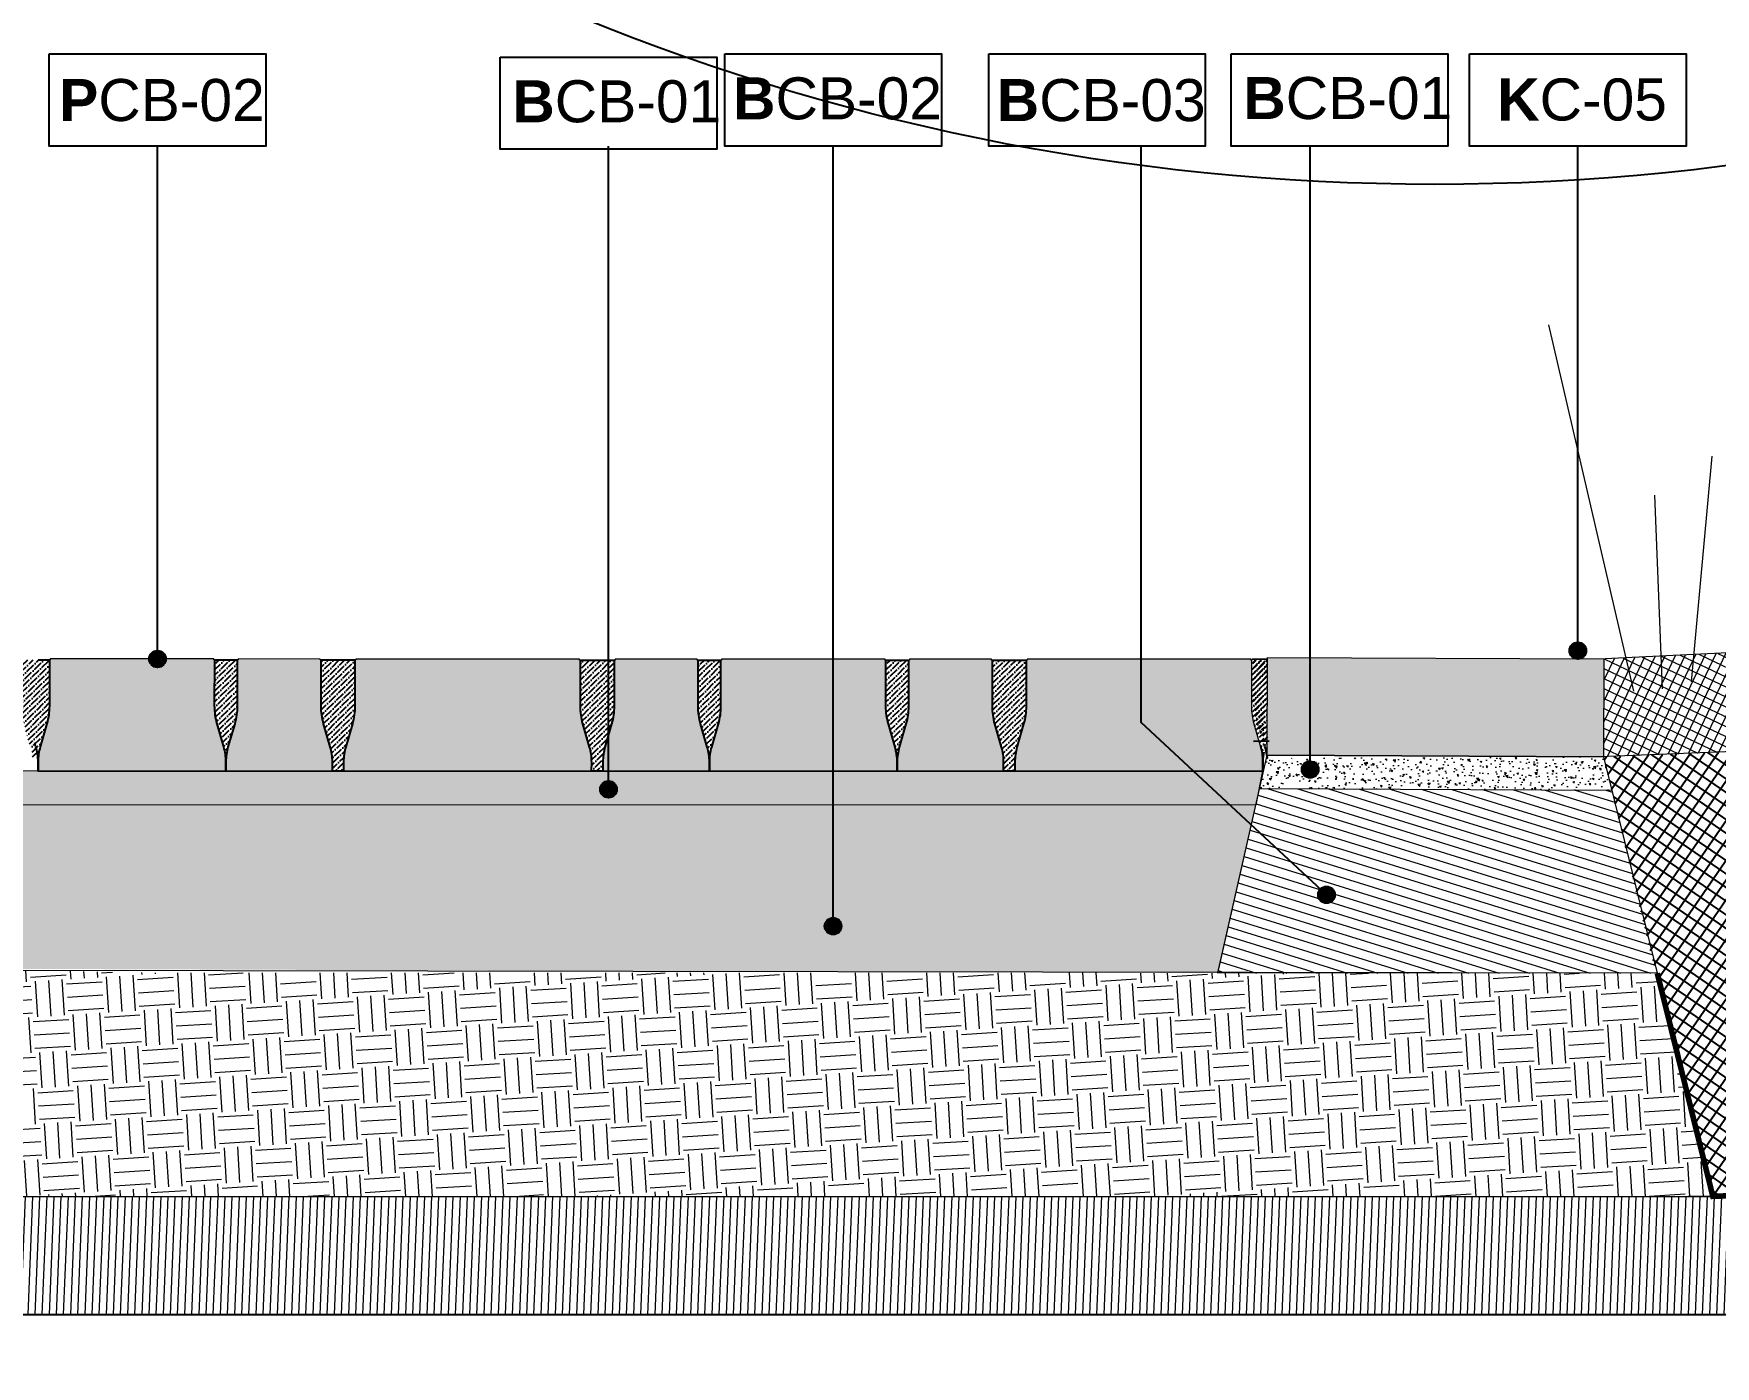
# Model space of a CAD drawing. Header units: metres. Extents: x -325 to 301, y -147 to 149.
# Drawn here: x 57.93 to 59.429, y 77.271 to 78.46 of the extents above; entities that cross this region are included whole.
import ezdxf

# ---------------------------------------------------------------- set-up
doc = ezdxf.new("R2010")
doc.units = ezdxf.units.M
doc.linetypes.add('ACAD_ISO03W100', pattern=[30, 12, -18])
for name, color, linetype, plot in [('-aux', 50, 'Continuous', False), ('-AUX_MON', 3, 'Continuous', False), ('-AUX_RIM', 2, 'Continuous', False)]:
    doc.layers.add(name, color=color, linetype=linetype, plot=plot)
for name, color, linetype, true_color in [('0-TX-1_25', 7, 'Continuous', 0x3f4f7f), ('3-TR-paviment fort', 7, 'Continuous', 0xd1d1d1), ('EIT_3 TR sorra', 7, 'Continuous', 0xd8ceb0)]:
    doc.layers.add(name, color=color, linetype=linetype, true_color=true_color)
for name, color, linetype in [('02-L-Geotextile', 32, 'Continuous'), ('A-KEYPLAN_HATCH', 7, 'Continuous'), ('A_TEXT_2', 7, 'Continuous'), ('EIT_3 TR terra vegetal', 45, 'Continuous')]:
    doc.layers.add(name, color=color, linetype=linetype)
for name, color, linetype, lineweight, true_color in [('03-TR-Paviment_04_Dry Meadow', 7, 'Continuous', 5, 0xd8dd88), ('03-TR-Paviment_05_Open Joint Precast Pavements', 7, 'Continuous', 5, 0xb3b3b3), ('3-TR D formigó', 7, 'Continuous', 5, 0x666666), ('3-TR tot_u', 7, 'Continuous', 5, 0x787878)]:
    doc.layers.add(name, color=color, linetype=linetype, lineweight=lineweight, true_color=true_color)
for name, color, linetype, lineweight in [('1-CM', 7, 'Continuous', 0), ('3-TR Seleccionat', 44, 'Continuous', 0), ('3-TR Tot-u', 37, 'Continuous', 0), ('3-TR-recebo', 252, 'Continuous', 0)]:
    doc.layers.add(name, color=color, linetype=linetype, lineweight=lineweight)
doc.styles.get("Standard").update_dxf_attribs({"font": 'arial.ttf'})
pattern_1 = [(44.41469319198954, (28.64459620053556, 7.59471134385781), (0.001877787426372729, 0.006618133599094154), [0.00853281250000004, -0.00170656250000001, 0, -0.00170656250000001])]
pattern_2 = [(44.41469319198954, (29.24325024073853, 7.594524794930422), (0.001877787426372729, 0.006618133599094154), [0.00853281250000004, -0.00170656250000001, 0, -0.00170656250000001])]

# ---------------------------------------------------------------- blocks, each defined once
blk = doc.blocks.new('hatch keyplan 2')
at = {"layer": 'A-KEYPLAN_HATCH'}
blk.add_lwpolyline([(0, 0.005476596624248486), (0.012874798693294, 0.005476596623793739), (0.012874798693294, -2.273736754432321e-13), (0, 0)], close=True, dxfattribs=at)
blk = doc.blocks.new('hatch keyplan')
at = {"layer": 'A-KEYPLAN_HATCH'}
blk.add_blockref('hatch keyplan 2', (1.430579833341536, 0.8521467901477053), dxfattribs=at)
blk = doc.blocks.new('PCB03')
at = {"layer": 'A-KEYPLAN_HATCH'}
blk.add_blockref('hatch keyplan', (-1.42957983326266, -0.8521467901535917), dxfattribs=at)
at = {"layer": 'A_TEXT_2', "insert": (0.0002022692309803231, 0.0039881901570753), "char_height": 0.0025, "attachment_point": 1}
blk.add_mtext_dynamic_manual_height_columns('\\pi0.00139;{\\fArial|b1|i0|c0|p34;P}CB-02', width=0.01456192034901793, gutter_width=0.015, heights=[0], dxfattribs=at)
blk = doc.blocks.new('B-CB01')
at = {"layer": 'A-KEYPLAN_HATCH'}
blk.add_blockref('hatch keyplan', (-1.430579833341536, -0.8521467901477052), dxfattribs=at)
at = {"layer": 'A_TEXT_2', "insert": (-0.0007977308478921419, 0.004105509799023688), "char_height": 0.0025, "attachment_point": 1}
blk.add_mtext_dynamic_manual_height_columns('\\pi0.00152;{\\fArial|b1|i0|c0|p34;B}CB-01', width=0.01456192034901793, gutter_width=0.015, heights=[0], dxfattribs=at)
blk = doc.blocks.new('B-CB02')
at = {"layer": 'A-KEYPLAN_HATCH'}
blk.add_blockref('hatch keyplan', (-1.430579833341536, -0.8521467901477053), dxfattribs=at)
at = {"layer": 'A_TEXT_2', "insert": (-0.0007977308478888112, 0.004087061300781514), "char_height": 0.0025, "attachment_point": 1}
blk.add_mtext_dynamic_manual_height_columns('\\pi0.00129;{\\fArial|b1|i0|c0|p34;B}CB-02', width=0.01456192034901793, gutter_width=0.015, heights=[0], dxfattribs=at)
blk = doc.blocks.new('POINT')
at = {"layer": '0-TX-1_25'}
h = blk.add_hatch(dxfattribs=at)
h.set_pattern_fill('ANGLE', color=256)
h.set_pattern_definition([(0, (-83.74681484067048, -12.72584030761209), (0, 6.985), [5.08, -1.905]), (90, (-83.74681484067048, -12.72584030761209), (-6.985, 4.277078946022131e-16), [5.08, -1.905])])
edge = h.paths.add_edge_path()
edge.add_arc((0, 0), 0.0075, 0, 360)
h = blk.add_hatch(color=256, dxfattribs=at)
h.dxf.hatch_style = 1
edge = h.paths.add_edge_path()
edge.add_arc((0, 0), 0.0075, 0, 360)
blk.add_circle((0, 0), 0.0075, dxfattribs=at)
blk = doc.blocks.new('B-CB03')
at = {"layer": 'A-KEYPLAN_HATCH'}
blk.add_blockref('hatch keyplan', (-1.430579833438594, -0.8521467901477053), dxfattribs=at)
at = {"layer": 'A_TEXT_2', "insert": (-0.0007977309449526127, 0.00398371515799123), "char_height": 0.0025, "attachment_point": 1}
blk.add_mtext_dynamic_manual_height_columns('\\pi0.00128;{\\fArial|b1|i0|c0|p34;B}CB-03', width=0.01456192034901793, gutter_width=0.015, heights=[0], dxfattribs=at)
blk = doc.blocks.new('K04')
at = {"layer": 'A-KEYPLAN_HATCH'}
blk.add_blockref('hatch keyplan', (-1.429579833261921, -0.8521467901527103), dxfattribs=at)
at = {"layer": 'A_TEXT_2', "insert": (0.0002022691850191993, 0.004020148491213238), "char_height": 0.0025, "attachment_point": 1}
blk.add_mtext_dynamic_manual_height_columns('\\pi0.00244;{\\fArial|b1|i0|c0|p34;K}C-05', width=0.01456192034901793, gutter_width=0.015, heights=[0], dxfattribs=at)

msp = doc.modelspace()

# ---------------------------------------------------------------- hatches: boundary and pattern name
at = {"layer": '03-TR-Paviment_05_Open Joint Precast Pavements'}
h = msp.add_hatch(color=256, dxfattribs=at)
h.dxf.hatch_style = 1
edge = h.paths.add_edge_path()
edge.add_line((58.10117832833618, 77.80239685473794), (58.10118088199796, 77.8105926325372))
edge.add_arc((58.0527633187954, 77.81060772317767), 0.04841756555426518, 359.9821422243473, 375.981161350736)
edge.add_line((58.09930965547296, 77.82393810937242), (58.09336947827581, 77.8446796954216))
edge.add_arc((58.1483055607468, 77.86041282137825), 0.05714459212932392, 179.9821460017182, 195.9811651279992, ccw=False)
edge.add_line((58.09116097139189, 77.86043062826458), (58.09117378386233, 77.90155590044914))
edge.add_line((58.09117378386233, 77.90155590044914), (58.09037657789285, 77.90155614951821))
edge.add_line((58.09037657789285, 77.90155614951821), (58.0903768425089, 77.90240022519306))
edge.add_line((58.0903768425089, 77.90240022519306), (57.94455097745283, 77.90244566331538))
edge.add_line((57.94455097745283, 77.90244566331538), (57.94455071644681, 77.90160158469914))
edge.add_line((57.94455071644681, 77.90160158469914), (57.94375350969643, 77.90160183752792))
edge.add_line((57.94375350969643, 77.90160183752792), (57.94374069756967, 77.8604765623003))
edge.add_arc((57.88659611216886, 77.86049437012683), 0.05714458817551065, 343.9831259315224, 359.98214505780527, ccw=False)
edge.add_line((57.94152237467971, 77.84472701003268), (57.93556927318767, 77.82398912376212))
edge.add_arc((57.9821072746911, 77.81062973203585), 0.04841754776141606, 163.9831253273398, 179.9821444537296)
edge.add_line((57.93368972928079, 77.81064482078685), (57.93368717468843, 77.802449043025))
edge.add_line((57.93368717468843, 77.802449043025), (58.10117832833618, 77.80239685473794))
h = msp.add_hatch(color=256, dxfattribs=at)
h.dxf.hatch_style = 1
edge = h.paths.add_edge_path()
edge.add_line((58.196141409816, 77.80236725827284), (58.19614396305928, 77.81056303725401))
edge.add_arc((58.14772640472035, 77.81057812190905), 0.04841756068876366, 359.9821493055315, 375.9811684319186)
edge.add_line((58.19427273507294, 77.82390851251688), (58.18833255746663, 77.84465009998061))
edge.add_arc((58.24326863194588, 77.86038322177728), 0.05714458330112045, 179.982144198055, 195.981163324337, ccw=False)
edge.add_line((58.18612405141973, 77.86040103045977), (58.18613686397436, 77.9015263047381))
edge.add_line((58.18613686397436, 77.9015263047381), (58.18533965943816, 77.90152655468162))
edge.add_line((58.18533965943816, 77.90152655468162), (58.18533992308623, 77.90237062946332))
edge.add_line((58.18533992308623, 77.90237062946332), (58.11204213174116, 77.90239346777894))
edge.add_line((58.11204213174116, 77.90239346777894), (58.11204186894883, 77.9015493910987))
edge.add_line((58.11204186894883, 77.9015493910987), (58.11124466355688, 77.90154964294076))
edge.add_line((58.11124466355688, 77.90154964294076), (58.11123184962511, 77.86042436918386))
edge.add_arc((58.05408725356914, 77.86044217426603), 0.05714459882981884, 343.98312868647014, 359.9821478127524, ccw=False)
edge.add_line((58.10901352707884, 77.84467481387316), (58.10306042566162, 77.82393692946374))
edge.add_arc((58.14959843681692, 77.81057753938398), 0.04841755658429239, 163.9831303516143, 179.9821494780036)
edge.add_line((58.10118088258242, 77.81059262389199), (58.10117832848341, 77.80239684680937))
edge.add_line((58.10117832848341, 77.80239684680937), (58.196141409816, 77.80236725827284))
h = msp.add_hatch(color=256, dxfattribs=at)
h.dxf.hatch_style = 1
edge = h.paths.add_edge_path()
edge.add_line((58.42737813696112, 77.80229519798999), (58.42738069254018, 77.81049097711028))
edge.add_arc((58.37896313861571, 77.81050606266336), 0.04841755627458377, 359.9821482411747, 375.9811673675637)
edge.add_line((58.42550946497235, 77.82383645119121), (58.41956928503962, 77.8445780387485))
edge.add_arc((58.47450536601195, 77.86031116287424), 0.05714459018449601, 179.982144650628, 195.9811637769098, ccw=False)
edge.add_line((58.41736077860228, 77.86032897110749), (58.41737359297127, 77.90145424414779))
edge.add_line((58.41737359297127, 77.90145424414779), (58.41657638793236, 77.90145449317944))
edge.add_line((58.41657638793236, 77.90145449317944), (58.41657665164591, 77.90229856958965))
edge.add_line((58.41657665164591, 77.90229856958965), (58.21700521071182, 77.90236075499003))
edge.add_line((58.21700521071182, 77.90236075499003), (58.21700494969645, 77.90151667614117))
edge.add_line((58.21700494969645, 77.90151667614117), (58.21620774287123, 77.9015169271088))
edge.add_line((58.21620774287123, 77.9015169271088), (58.21619492985131, 77.86039165284917))
edge.add_arc((58.15905034311785, 77.86040945718), 0.05714458950707976, 343.9831294368872, 359.9821485631699, ccw=False)
edge.add_line((58.21397660787322, 77.84464210007884), (58.2080235050508, 77.8239042154929))
edge.add_arc((58.25456151291393, 77.81054482601157), 0.04841755325481181, 163.983129957332, 179.98214908372)
edge.add_line((58.20614396200902, 77.81055991085172), (58.20614140831916, 77.80236413235454))
edge.add_line((58.20614140831916, 77.80236413235454), (58.42737813696112, 77.80229519798999))
h = msp.add_hatch(color=256, dxfattribs=at)
h.dxf.hatch_style = 1
edge = h.paths.add_edge_path()
edge.add_line((58.53234121490075, 77.80226249433028), (58.53234376995839, 77.81045827207342))
edge.add_arc((58.48392620660671, 77.81047335253818), 0.04841756570021631, 359.9821542660086, 375.9811733923985)
edge.add_line((58.53047254062297, 77.8238037485556), (58.52453236389111, 77.84454533458607))
edge.add_arc((58.57946844336471, 77.86027845688098), 0.0571445882396223, 179.9821432996088, 195.9811624258927, ccw=False)
edge.add_line((58.52232385790034, 77.86029626646108), (58.52233667128264, 77.90142153814293))
edge.add_line((58.52233667128264, 77.90142153814293), (58.5215394657878, 77.90142178742595))
edge.add_line((58.5215394657878, 77.90142178742595), (58.52153972904541, 77.90226586408748))
edge.add_line((58.52153972904541, 77.90226586408748), (58.44824193910556, 77.90228870257964))
edge.add_line((58.44824193910556, 77.90228870257964), (58.44824167491738, 77.9014446259555))
edge.add_line((58.44824167491738, 77.9014446259555), (58.44744446950672, 77.9014448773323))
edge.add_line((58.44744446950672, 77.9014448773323), (58.44743165737996, 77.8603196021047))
edge.add_arc((58.39028707580899, 77.86033741367596), 0.05714458434683836, 343.98312217567405, 359.98214130195583, ccw=False)
edge.add_line((58.44521333360621, 77.8445700510377), (58.43926023255139, 77.8238321640505))
edge.add_arc((58.48579823704781, 77.81047277007971), 0.04841755125752911, 163.9831237516135, 179.982142878002)
edge.add_line((58.43738068814181, 77.81048786016336), (58.43737813634116, 77.80229208228928))
edge.add_line((58.43737813634116, 77.80229208228928), (58.53234121490075, 77.80226249433028))
h = msp.add_hatch(color=256, dxfattribs=at)
h.dxf.hatch_style = 1
edge = h.paths.add_edge_path()
edge.add_line((58.69983236853913, 77.80221030581055), (58.69983492222899, 77.81040608430773))
edge.add_arc((58.65141736149555, 77.81042117449944), 0.04841756308500364, 359.9821427544902, 375.9811618808796)
edge.add_line((58.69796369567593, 77.82375156044503), (58.69202351801349, 77.84449314651293))
edge.add_arc((58.7469596023154, 77.86022627097087), 0.05714459347685694, 179.9821440516971, 195.9811631779789, ccw=False)
edge.add_line((58.68981501161356, 77.8602440798025), (58.68982782360936, 77.9013693517731))
edge.add_line((58.68982782360936, 77.9013693517731), (58.68903061808646, 77.9013696003582))
edge.add_line((58.68903061808646, 77.9013696003582), (58.68903088225593, 77.90221367651704))
edge.add_line((58.68903088225593, 77.90221367651704), (58.54320501719051, 77.9022591144067))
edge.add_line((58.54320501719051, 77.9022591144067), (58.54320475573791, 77.90141503627447))
edge.add_line((58.54320475573791, 77.90141503627447), (58.54240755037403, 77.90141528881448))
edge.add_line((58.54240755037403, 77.90141528881448), (58.54239473732606, 77.86029001385693))
edge.add_arc((58.4852501512589, 77.86030781993556), 0.05714458884132003, 343.9831276842479, 359.98214681053037, ccw=False)
edge.add_line((58.54017641489204, 77.84454046133794), (58.53422331339998, 77.82380257506739))
edge.add_arc((58.58076131490342, 77.81044318334112), 0.04841754776142289, 163.9831253273422, 179.9821444537296)
edge.add_line((58.53234376949311, 77.81045827209212), (58.53234121490075, 77.80226249433028))
edge.add_line((58.53234121490075, 77.80226249433028), (58.69983236853913, 77.80221030581055))
h = msp.add_hatch(color=256, dxfattribs=at)
h.dxf.hatch_style = 1
edge = h.paths.add_edge_path()
edge.add_line((58.7947954495724, 77.80218070982946), (58.7947980032716, 77.81037648855927))
edge.add_arc((58.74638044635415, 77.81039157635685), 0.04841755926827373, 359.9821455862203, 375.9811647126083)
edge.add_line((58.79292677620648, 77.82372196355207), (58.78698659768831, 77.84446355151852))
edge.add_arc((58.84192267283387, 77.86019667506301), 0.05714458442288616, 179.9821456988391, 195.9811648251217, ccw=False)
edge.add_line((58.78477809118549, 77.86021448224902), (58.78479090418669, 77.90133975604336))
edge.add_line((58.78479090418669, 77.90133975604336), (58.78399370010641, 77.90134000573553))
edge.add_line((58.78399370010641, 77.90134000573553), (58.78399396329855, 77.90218408076859))
edge.add_line((58.78399396329855, 77.90218408076859), (58.71069617147884, 77.90220691887026))
edge.add_line((58.71069617147884, 77.90220691887026), (58.7106959091518, 77.90136284217131))
edge.add_line((58.7106959091518, 77.90136284217131), (58.7098987037505, 77.90136309378076))
edge.add_line((58.7098987037505, 77.90136309378076), (58.7098858888975, 77.86023782029389))
edge.add_arc((58.65274129417221, 77.86025562046471), 0.05714459749761283, 343.9831336103896, 359.98215273667233, ccw=False)
edge.add_line((58.70766756775645, 77.84448826515971), (58.70171446541801, 77.82375038102036))
edge.add_arc((58.74825247657331, 77.81039099094062), 0.04841755658429529, 163.9831303516328, 179.9821494780204)
edge.add_line((58.69983492233881, 77.81040607544861), (58.69983236868637, 77.802210297882))
edge.add_line((58.69983236868637, 77.802210297882), (58.7947954495724, 77.80218070982946))
h = msp.add_hatch(color=256, dxfattribs=at)
h.dxf.hatch_style = 1
edge = h.paths.add_edge_path()
edge.add_line((59.02603217717344, 77.80210864929526), (59.02603473228721, 77.81030442843425))
edge.add_arc((58.97761717918581, 77.81031951383774), 0.04841755545147291, 359.9821484179003, 375.9811675442916)
edge.add_line((59.02416350471004, 77.82364990228254), (59.01822332570787, 77.8443914898024))
edge.add_arc((59.07315940734655, 77.86012461567601), 0.05714459130632128, 179.9821461514404, 195.9811652777216, ccw=False)
edge.add_line((59.0160148188146, 77.86014242241276), (59.01602763318359, 77.90126769545304))
edge.add_line((59.01602763318359, 77.90126769545304), (59.01523042769811, 77.9012679449687))
edge.add_line((59.01523042769811, 77.9012679449687), (59.01523069138359, 77.90211202068097))
edge.add_line((59.01523069138359, 77.90211202068097), (58.81565925091479, 77.90217420606265))
edge.add_line((58.81565925091479, 77.90217420606265), (58.81565898943413, 77.9013301272325))
edge.add_line((58.81565898943413, 77.9013301272325), (58.81486178308355, 77.90133037841406))
edge.add_line((58.81486178308355, 77.90133037841406), (58.81484896914242, 77.8602051044245))
edge.add_arc((58.75770438190875, 77.86022290534268), 0.05714459000621735, 343.98313285870984, 359.98215198499224, ccw=False)
edge.add_line((58.81263064808554, 77.84445555138412), (58.80667754525377, 77.82371766656553))
edge.add_arc((58.85321555311689, 77.81035827708419), 0.04841755325480497, 163.9831299573297, 179.98214908372)
edge.add_line((58.80479800221198, 77.81037336192435), (58.80479544807555, 77.80217758391116))
edge.add_line((58.80479544807555, 77.80217758391116), (59.02603217717344, 77.80210864929526))
at = {"layer": '3-TR D formigó'}
h = msp.add_hatch(dxfattribs=at)
h.set_pattern_fill('_USER', color=256, scale=0.007999999999999998, angle=47.25962936686291, pattern_type=0)
h.set_pattern_definition([(342.8061000028131, (126.3021186170936, 77.82219486361055), (0.002364850756240115, 0.007642478714442754), [])])
h.paths.add_polyline_path([(59.33720322254511, 77.78536220928046), (59.02304900252996, 77.7868166262694), (58.98569324054745, 77.6222514376363), (59.37767687480053, 77.62220429349226)])
at = {"layer": '3-TR Seleccionat'}
h = msp.add_hatch(dxfattribs=at)
h.set_pattern_fill('ANSI31', color=256, scale=0.002, angle=222.6974262372799, style=0)
h.set_pattern_definition([(267.6974262372799, (-1.593222050461918, -4.131944604644104), (0.006344872955140943, -0.0002551218985525111), [])])
h.paths.add_polyline_path([(60.79603901327169, 77.31763361252477), (60.79603901327167, 77.47370984210771), (59.52946403971132, 77.42305057446954), (59.40515656800672, 77.42305057446954), (57.91580495685873, 77.42305057446953), (57.91580495685873, 77.31763361252477)])
at = {"layer": '3-TR Tot-u'}
h = msp.add_hatch(dxfattribs=at)
h.set_pattern_fill('EARTH', color=256, scale=0.004999999999999999, angle=-86.391219267863, style=0)
h.set_pattern_definition([(273.608780732137, (-132.1928025865674, 51.02174018372763), (0.03368549787401787, -0.02968858758815477), [0.03174999999999999, -0.03174999999999999]), (273.608780732137, (-132.1809199455432, 51.02248960440623), (0.03368549787401787, -0.02968858758815477), [0.03174999999999999, -0.03174999999999999]), (273.608780732137, (-132.169037304519, 51.02323902508483), (0.03368549787401787, -0.02968858758815477), [0.03174999999999999, -0.03174999999999999]), (3.608780732137004, (-132.1648266172848, 51.01952795163632), (0.02968858758815477, 0.03368549787401787), [0.03174999999999999, -0.03174999999999999]), (3.608780732137004, (-132.1640771966061, 51.00764531061215), (0.02968858758815477, 0.03368549787401787), [0.03174999999999999, -0.03174999999999999]), (3.608780732137004, (-132.1633277759276, 50.995762669588), (0.02968858758815477, 0.03368549787401787), [0.03174999999999999, -0.03174999999999999])])
h.paths.add_polyline_path([(57.91580495685874, 77.62459531285306), (57.91580495685874, 77.42305057446954), (59.42724432818432, 77.42305057446954), (59.41567925000778, 77.46892536753003), (59.37769835310061, 77.62211766313519), (58.03369800097533, 77.62256140414897)])
at = {"layer": '3-TR tot_u'}
h = msp.add_hatch(dxfattribs=at)
h.set_pattern_fill('AR-CONC', color=256, scale=8.999999999999999e-05, angle=89.12013604502302)
h.set_pattern_definition([(139.120136045023, (-24.83878951340752, 56.66870312903787), (0.001686133734558681, 0.01637265856101822), [0.0017145, -0.0188595]), (84.12013604502302, (-24.83878951340752, 56.66870312903787), (-0.01724179617372197, -0.00290748711466006), [0.0013716, -0.0150876525753]), (189.571580745023, (-24.83864900265685, 56.67006751286934), (-0.01555566173899593, 0.01346517139233876), [0.001457100792, -0.016028122014]), (135.304336045023, (-24.84336097432718, 56.66877333630146), (0.004158003480228345, 0.0243361331650143), [0.00257175, -0.02828925]), (185.755693655023, (-24.84301447652412, 56.67080134562983), (-0.02193762528519581, 0.02170580378220735), [0.0021856520826, -0.0240422047344]), (80.30428721502301, (-24.84336097432718, 56.66877333630146), (-0.02193762528408031, 0.02170580378340302), [0.0020573970363, -0.0226313758728]), (110.120136045023, (-24.84218300546549, 56.6710415149454), (0.009412318671021732, 0.01350235245712325), [0.001714499999999999, -0.01885949999999999]), (55.12013604502305, (-24.84218300546549, 56.6710415149454), (-0.01648954995488549, 0.005816080520404791), [0.0013716, -0.0150876]), (160.571581045023, (-24.84139864557163, 56.67216671098291), (-0.007077231369881504, 0.01931843294841979), [0.001457100791999999, -0.01602809438399998]), (126.620136045023, (-24.83878951340752, 56.66870312903787), (-0.007604787665115693, 0.0003947993495843407), [0, -0.01490472, 0, -0.0153162, 0, -0.01514475]), (96.620136045023, (-24.83878951340752, 56.66870312903787), (-0.00892284167387205, 0.006151513382976603), [0, -0.00873252, 0, -0.01456182, 0, -0.005772150000000001]), (56.62013604502302, (-24.83886779450644, 56.66360595011243), (0.0007029168097867468, 0.01219379739058277), [0, -0.005715, 0, -0.0178308, 0, -0.0236601]), (46.62013604502302, (-24.83890289813822, 56.66132021965259), (-0.002083394992122018, 0.01336519464819413), [0, -0.0074295, 0, -0.01184148, 0, -0.0168021])])
h.paths.add_polyline_path([(59.33720322074822, 77.78536220928878), (59.3297885185405, 77.81514594090552), (59.02985576963754, 77.8138525833586), (59.0230512851944, 77.78723954627944)])
h = msp.add_hatch(dxfattribs=at)
h.set_pattern_fill('AR-CONC', color=256, scale=0.0002, angle=87.96384054767357)
h.set_pattern_definition([(137.9638405476736, (2.217343043186808, 3.859841604324487), (0.004480416120781207, 0.03630066382291988), [0.00381, -0.04191]), (82.96384054767357, (2.217343043186808, 3.859841604324487), (-0.03843768370918586, -0.005686575923155583), [0.003048, -0.033528116834]), (188.4152852476736, (2.217716410125263, 3.862866649925067), (-0.03395726603521647, 0.03061408774834732), [0.00323800176, -0.03561804892000001]), (134.1480405476735, (2.207189458181624, 3.860202591225161), (0.01032945537973728, 0.05388282195206574), [0.005715, -0.062865]), (184.5993981576736, (2.208050240525189, 3.864692822569694), (-0.04776697649700559, 0.04920906782557627), [0.004857004628, -0.053427121632]), (79.14799171767356, (2.207189458181624, 3.860202591225161), (-0.04776697649447361, 0.04920906782818277), [0.004571993413999997, -0.05029194638399997]), (108.9638405476736, (2.209908347883257, 3.865189137002588), (0.02151750378084411, 0.02957703174842797), [0.00381, -0.04191]), (53.9638405476736, (2.209908347883257, 3.865189137002588), (-0.03637516630485474, 0.01366144864868146), [0.003047999999999998, -0.03352799999999997]), (159.4152855476736, (2.211701473208493, 3.867653889646775), (-0.01485766271642759, 0.04323848033629497), [0.003238001759999999, -0.03561798751999998]), (125.4638405476736, (2.217343043186808, 3.859841604324487), (-0.01687838247048286, 0.001218182225817185), [0, -0.03312159999999997, 0, -0.03403599999999998, 0, -0.03365499999999998]), (95.46384054767351, (2.217343043186808, 3.859841604324487), (-0.01954864093327544, 0.01406738186078235), [0, -0.0194056, 0, -0.0323596, 0, -0.012827]), (55.46384054767356, (2.216940542792557, 3.848520357043711), (0.002108537752217022, 0.02706028803921118), [0, -0.01269999999999999, 0, -0.03962399999999997, 0, -0.05257799999999997]), (45.46384054767357, (2.21676004934222, 3.843443564541118), (-0.004029475275637384, 0.02978781230599903), [0, -0.01651, 0, -0.0263144, 0, -0.037338])])
h.paths.add_polyline_path([(57.91580495685873, 77.77261655327047), (57.91580495685875, 77.62596672876832), (58.98569295299855, 77.62225143772993), (59.02009729436234, 77.77223970574524)])
at = {"layer": '3-TR-paviment fort'}
h = msp.add_hatch(color=256, dxfattribs=at)
h.dxf.hatch_style = 1
h.paths.add_polyline_path([(59.3301770394545, 77.90239493830501), (59.3297885185405, 77.81514594090552), (59.02979129611183, 77.81651878868296), (59.03018001328555, 77.90373082797855)])
at = {"layer": '3-TR-recebo'}
h = msp.add_hatch(dxfattribs=at)
h.set_pattern_fill('_USER', color=256, scale=0.007999999999999998, angle=244.5492803559699, style=0, double=1, pattern_type=0)
h.set_pattern_definition([(244.5492803559699, (66.43068700375261, 78.59880263617879), (0.00722364187972064, -0.003437876960210476), []), (334.5492803559699, (66.43068700375261, 78.59880263617879), (0.003437876960210477, 0.00722364187972064), [])])
h.paths.add_polyline_path([(60.79603901327168, 77.87394001524332), (60.79603901327169, 77.97423905991893), (59.33081195677256, 77.90243944825056), (59.3297885185405, 77.81514594090552)])
at = {"layer": 'EIT_3 TR sorra'}
h = msp.add_hatch(dxfattribs=at)
h.set_pattern_fill('ANSI36', color=256, scale=0.001075000000000009, angle=-0.5853068080104545, style=0, double=1)
h.set_pattern_definition(pattern_1)
edge = h.paths.add_edge_path()
edge.add_line((57.93368717664741, 77.80244554510126), (57.92868972755657, 77.81064288078021))
edge.add_arc((57.90352706843932, 77.81392127820172), 0.02537532863835011, 352.5768505705518, 383.3823293483438)
edge.add_line((57.92681850065983, 77.82399185358854), (57.92173790316184, 77.8417320062164))
edge.add_line((57.92173790316184, 77.8417320062164), (57.91867138254018, 77.86004319750498))
edge.add_line((57.91867138254018, 77.86004319750498), (57.91868262810168, 77.90160496092604))
edge.add_line((57.91868262810168, 77.90160496092604), (57.94375351141725, 77.90160183396344))
edge.add_line((57.94375351141725, 77.90160183396344), (57.94374069550684, 77.86047306440217))
edge.add_arc((57.88659611581966, 77.86049087334659), 0.05714458246222884, 343.98312472598076, 359.98214393516537, ccw=False)
edge.add_line((57.94152237250726, 77.84472351367317), (57.93556927260853, 77.82398562800927))
edge.add_arc((57.91907940773939, 77.82404290882884), 0.01648996435698593, 305.6475813037554, 359.80097253469114, ccw=False)
edge.add_line((57.92868972613863, 77.81064288253185), (57.93368717664741, 77.80244554510126))
h = msp.add_hatch(dxfattribs=at)
h.set_pattern_fill('ANSI36', color=256, scale=0.001075000000000009, angle=-0.5853068080104545, style=0, double=1)
h.set_pattern_definition(pattern_1)
edge = h.paths.add_edge_path()
edge.add_line((58.10117832896478, 77.8023933584988), (58.1011808830825, 77.8105891360467))
edge.add_arc((58.0527633299802, 77.81060422145008), 0.04841755545236816, 359.9821484180351, 375.9811675441454)
edge.add_line((58.09930965550532, 77.823934609895), (58.09336947940712, 77.84467620009433))
edge.add_arc((58.14830556554217, 77.86040933146057), 0.0571445971411516, 179.9821502046111, 195.9811693308307, ccw=False)
edge.add_line((58.09116097117412, 77.86042713415667), (58.09117378671016, 77.90155590173273))
edge.add_line((58.09117378671016, 77.90155590173273), (58.11124466411571, 77.9015496452485))
edge.add_line((58.11124466411571, 77.9015496452485), (58.11123184952894, 77.86042087810029))
edge.add_arc((58.05408725763512, 77.86043868359765), 0.05714459466780223, 343.98312826884415, 359.9821473951551, ccw=False)
edge.add_line((58.10901352702944, 77.84467132395281), (58.10306042608687, 77.82393343975733))
edge.add_arc((58.14959842399943, 77.8105740469833), 0.04841754459903838, 163.9831229631202, 179.9821420893331)
edge.add_line((58.10118088175213, 77.81058913773134), (58.1011783280155, 77.80239335807093))
h = msp.add_hatch(dxfattribs=at)
h.set_pattern_fill('ANSI36', color=256, scale=0.001075000000000009, angle=-0.5853068080104545, style=0, double=1)
h.set_pattern_definition(pattern_1)
edge = h.paths.add_edge_path()
edge.add_line((58.20614140830961, 77.80236065501559), (58.19614140988821, 77.80236377137683))
edge.add_line((58.19614140988821, 77.80236377137683), (58.19614396359677, 77.8105595503393))
edge.add_arc((58.14772641625587, 77.81057463469547), 0.04841754969064903, 359.9821496551481, 375.9811687812606)
edge.add_line((58.19427273595412, 77.82390502255909), (58.18833255897211, 77.84464661395904))
edge.add_arc((58.24326863345159, 77.86037973575571), 0.05714458330133904, 179.9821441980551, 195.9811633242742, ccw=False)
edge.add_line((58.18612405292522, 77.8603975444382), (58.18613686912992, 77.90152630546287))
edge.add_line((58.18613686912992, 77.90152630546287), (58.21620774502235, 77.90151693424589))
edge.add_line((58.21620774502235, 77.90151693424589), (58.21619492836172, 77.86038817347257))
edge.add_arc((58.15905033929729, 77.86040597588946), 0.05714459183745434, 343.9831313565828, 359.9821504828938, ccw=False)
edge.add_line((58.21397660682086, 77.84463861998562), (58.20802350499449, 77.82390073699077))
edge.add_arc((58.25456150896761, 77.8105413448156), 0.04841755025909953, 163.9831256231502, 179.9821447493629)
edge.add_line((58.20614396105955, 77.81055643331756), (58.20614140830961, 77.80236065501559))
edge.add_line((58.20614140830961, 77.80236065501559), (58.19614140988821, 77.80236377137683))
h = msp.add_hatch(dxfattribs=at)
h.set_pattern_fill('ANSI36', color=256, scale=0.001075000000000009, angle=-0.5853068080104545, style=0, double=1)
h.set_pattern_definition(pattern_2)
edge = h.paths.add_edge_path()
edge.add_line((58.43737813410322, 77.80228858430127), (58.42737813613775, 77.80229170041115))
edge.add_line((58.42737813613775, 77.80229170041115), (58.42738068798517, 77.81048747944845))
edge.add_arc((58.37896314131721, 77.81050257218463), 0.04841754902031974, 359.982139738261, 375.9811588643711)
edge.add_line((58.42550946267829, 77.82383295180735), (58.41956928429108, 77.84457454303079))
edge.add_arc((58.47450536043532, 77.86030766499357), 0.05714458494749951, 179.982143898611, 195.9811630248293, ccw=False)
edge.add_line((58.41736077826289, 77.86032547397522), (58.41737359297127, 77.90145424414779))
edge.add_line((58.41737359297127, 77.90145424414779), (58.44744447076226, 77.90144487378655))
edge.add_line((58.44744447076226, 77.90144487378655), (58.44743165375552, 77.86031610440544))
edge.add_arc((58.39028706469109, 77.86033390682233), 0.05714459183745434, 343.9831313565828, 359.9821504828938, ccw=False)
edge.add_line((58.44521333221466, 77.84456655091849), (58.43926023128143, 77.82382866695565))
edge.add_arc((58.48579823278539, 77.8104692752293), 0.04841754776195181, 163.9831253274168, 179.9821444536289)
edge.add_line((58.43738068737456, 77.81048436398038), (58.43737813410322, 77.80228858430127))
edge.add_line((58.43737813410322, 77.80228858430127), (58.42737813613775, 77.80229170041115))
h = msp.add_hatch(dxfattribs=at)
h.set_pattern_fill('ANSI36', color=256, scale=0.001075000000000009, angle=-0.5853068080104545, style=0, double=1)
h.set_pattern_definition(pattern_2)
edge = h.paths.add_edge_path()
edge.add_line((58.53234121685973, 77.80225899640654), (58.53234376914438, 77.8104547747272))
edge.add_arc((58.48392621768824, 77.81046985983134), 0.04841755380611801, 359.9821487715369, 375.9811678976471)
edge.add_line((58.53047254154848, 77.8238002481102), (58.52453236455714, 77.84454183927753))
edge.add_arc((58.57946844736055, 77.86027496190462), 0.05714459153220867, 179.9821427006781, 195.9811618268972, ccw=False)
edge.add_line((58.52232385860378, 77.8602927720831), (58.52233667413048, 77.90142153942652))
edge.add_line((58.52233667413048, 77.90142153942652), (58.54240755117365, 77.90141528552006))
edge.add_line((58.54240755117365, 77.90141528552006), (58.5423947355534, 77.86028651585019))
edge.add_arc((58.48525015348228, 77.86030432400882), 0.05714458484592578, 343.9831255974676, 359.9821447237785, ccw=False)
edge.add_line((58.54017641270087, 77.84453696451314), (58.53422331311673, 77.82379907933097))
edge.add_arc((58.58076131454615, 77.81043968251674), 0.04841754909415005, 163.9831195159805, 179.9821386421943)
edge.add_line((58.53234376780465, 77.81045477617917), (58.53234121588239, 77.80225899528074))
h = msp.add_hatch(dxfattribs=at)
h.set_pattern_fill('ANSI36', color=256, scale=0.001075000000000009, angle=-0.5853068080104545, style=0, double=1)
h.set_pattern_definition(pattern_2)
edge = h.paths.add_edge_path()
edge.add_line((58.6998323691771, 77.80220680980406), (58.69983492284825, 77.81040258783597))
edge.add_arc((58.6514173716913, 77.81041767458622), 0.04841755350743559, 359.9821468234676, 375.9811659495817)
edge.add_line((58.69796369571765, 77.82374806120026), (58.69202351916351, 77.84448965165095))
edge.add_arc((58.74695960479831, 77.86022277960458), 0.05714459572067044, 179.9821470533074, 195.981166179526, ccw=False)
edge.add_line((58.68981501185172, 77.86024058544322), (58.68982782739713, 77.90136935325194))
edge.add_line((58.68982782739713, 77.90136935325194), (58.70989870386276, 77.90136309657247))
edge.add_line((58.70989870386276, 77.90136309657247), (58.70988588973191, 77.8602343291729))
edge.add_arc((58.65274129950291, 77.86025213483632), 0.0571445930030311, 343.9831281018306, 359.98214722814186, ccw=False)
edge.add_line((58.70766756725112, 77.84448477549071), (58.70171446722976, 77.82374689102518))
edge.add_arc((58.74825246394555, 77.8103874916668), 0.04841754526548211, 163.9831150831065, 179.9821342093194)
edge.add_line((58.69983492103388, 77.81040258907402), (58.69983236820912, 77.80220680891091))
h = msp.add_hatch(dxfattribs=at)
h.set_pattern_fill('ANSI36', color=256, scale=0.001075000000000009, angle=-0.5853068080104545, style=0, double=1)
h.set_pattern_definition(pattern_2)
edge = h.paths.add_edge_path()
edge.add_line((58.80479544852194, 77.80217410632086), (58.79479545104046, 77.80217722287732))
edge.add_line((58.79479545104046, 77.80217722287732), (58.79479800381846, 77.81037300187721))
edge.add_arc((58.74638045700132, 77.81038808443765), 0.04841754916632016, 359.98215177996, 375.9811709060724)
edge.add_line((58.79292677570115, 77.82371847388308), (58.78698659964973, 77.84446006524561))
edge.add_arc((58.8419226746294, 77.86019319045495), 0.05714458472178105, 179.9821473494307, 195.9811664756502, ccw=False)
edge.add_line((58.78477809268161, 77.86021099599482), (58.78479090934225, 77.90133975676814))
edge.add_line((58.78479090934225, 77.90133975676814), (58.81486178523468, 77.90133038555115))
edge.add_line((58.81486178523468, 77.90133038555115), (58.81484896765284, 77.8602016250479))
edge.add_arc((58.7577043794207, 77.86021942754788), 0.05714459100517892, 343.98313127302725, 359.9821503993374, ccw=False)
edge.add_line((58.81263064612131, 77.84445207179357), (58.80667754474153, 77.82371418831472))
edge.add_arc((58.85321555013607, 77.81035479928214), 0.04841755075823977, 163.9831296617244, 179.9821487879361)
edge.add_line((58.8047980017278, 77.81036988437147), (58.80479544852194, 77.80217410632086))
edge.add_line((58.80479544852194, 77.80217410632086), (58.79479545104046, 77.80217722287732))
h = msp.add_hatch(dxfattribs=at)
h.set_pattern_fill('ANSI36', color=256, scale=0.001075000000000009, angle=-0.6007409608674649, style=0, double=1)
h.set_pattern_definition([(44.39925903913252, (29.55051185662943, 7.602357694490905), (0.001879570129770473, 0.00661762752664254), [0.008532812500000032, -0.001706562500000009, 0, -0.001706562500000009])])
edge = h.paths.add_edge_path()
edge.add_line((59.02600523563659, 77.80210224220251), (59.02600999769754, 77.81029801909568))
edge.add_arc((58.97759245187285, 77.81032614705659), 0.04841755407306531, 359.9667147573705, 375.9657338744979)
edge.add_line((59.02414236544359, 77.82364399612767), (59.01820777615415, 77.84438718632366))
edge.add_arc((59.07314809713978, 77.8601055158615), 0.05714459553416779, 179.9667134828303, 195.9657324778954, ccw=False)
edge.add_line((59.01600351184743, 77.86013871440863), (59.01602740661294, 77.90126747710308))
edge.add_line((59.01602740630957, 77.90126747738213), (59.03002040662639, 77.90113096356663))
edge.add_line((59.03002040653455, 77.90113096348414), (59.02838410762391, 77.8604362715837))
edge.add_line((59.02838410788019, 77.86043627150544), (59.02774829003219, 77.84462351353136))
edge.add_line((59.02774828998228, 77.84462351356194), (59.02690623021503, 77.8236814984902))
edge.add_arc((59.07407526615081, 77.81380104329365), 0.04819275192208537, 168.1693579226564, 184.1683771033405)
edge.add_line((59.02600999601639, 77.81029802075074), (59.02600523579626, 77.8021022423578))
h = msp.add_hatch(dxfattribs=at)
h.set_pattern_fill('ANSI36', color=256, scale=0.001075000000000009, angle=1.701832801852631, style=0, double=1)
h.set_pattern_definition([(46.70183280185262, (32.39883974518852, 6.476134086294678), (0.001612178265379689, 0.006687799278891359), [0.008532812500000037, -0.00170656250000001, 0, -0.00170656250000001])])
edge = h.paths.add_edge_path()
edge.add_line((59.03014189841451, 77.80342612884624), (59.02981737755005, 77.81161547972215))
edge.add_arc((58.98143779438215, 77.80969832887558), 0.04841755407306531, 362.2692885200905, 378.268307637218)
edge.add_line((59.02741505623089, 77.82487564583926), (59.02065186612896, 77.84536365572764))
edge.add_arc((59.07491631757694, 77.8632766136775), 0.05714459553416779, 182.2692872455504, 198.2683062406155, ccw=False)
edge.add_line((59.01781653750913, 77.86101390587783), (59.0161879959702, 77.90211042086622))
edge.add_line((59.01618799565586, 77.90211042113287), (59.03017518257479, 77.90253620979291))
edge.add_line((59.03017518248635, 77.9025362097068), (59.03017518222714, 77.86180863399946))
edge.add_line((59.03017518248635, 77.86180863393156), (59.03017518207179, 77.84598309826661))
edge.add_line((59.03017518202068, 77.84598309829516), (59.03017518271372, 77.82502416082409))
edge.add_arc((59.07770309781881, 77.81704677831067), 0.04819275192208537, 170.4719316853765, 186.4709508660605)
edge.add_line((59.02981737580376, 77.81161548130831), (59.03014189856782, 77.80342612900785))
h = msp.add_hatch(dxfattribs=at)
h.set_pattern_fill('ANSI36', color=256, scale=0.001075000000000009, angle=-0.6007409608674649, style=0, double=1)
h.set_pattern_definition([(62.67530164935354, (77.4228321234367, 326.0324688722961), (-0.0002904994337585428, 0.006873237085470597), [0.008532812500000072, -0.001706562500000015, 0, -0.001706562500000015])])
h.paths.add_polyline_path([(57.91580495685875, 77.80262499752786), (57.91580495685874, 77.77258124215398), (59.02009729436234, 77.77223970574524), (59.02600527602646, 77.80223938681364)])
at = {"layer": 'EIT_3 TR terra vegetal'}
h = msp.add_hatch(dxfattribs=at)
h.set_pattern_fill('_USER', color=256, scale=0.009999999999999998, angle=55.54928035596996, style=0, double=1, pattern_type=0)
h.set_pattern_definition([(55.54928035596994, (-428682.8590240083, 4593525.502918066), (-0.008246130522612702, 0.005656971928871058), []), (145.54928035597, (-428682.8590240083, 4593525.502918066), (-0.005656971928871058, -0.0082461305226127), [])])
h.paths.add_polyline_path([(60.79603901327168, 77.47370984210332), (60.79603901327168, 77.87394001314532), (59.3297885185405, 77.81514594090552), (59.37629862320855, 77.62212003542881), (59.42757599155539, 77.42305057446954), (59.52946403971132, 77.42305057446954)])

# ---------------------------------------------------------------- linework, layer by layer
at = {"layer": '-aux'}
for points in [[(57.93371807266303, 77.90160496092604), (57.94375351141725, 77.90160183396344), (57.94374069579701, 77.86047306429359, -0.0699225111484148), (57.94152237250726, 77.84472351367317), (57.93556927289506, 77.82398562779305, 0.06992251114798485), (57.93368972759232, 77.81064132487393), (57.93368717567942, 77.80244554420811), (57.93368717664741, 77.80244554510126)], [(58.1011783280155, 77.80239335807093), (58.10117832896478, 77.8023933584988), (58.1011808830825, 77.8105891360467, 0.06992251114754273), (58.09930965550532, 77.823934609895), (58.09336947940712, 77.84467620009433, -0.06992251114800961), (58.09116097117412, 77.86042713415667), (58.09117378671016, 77.90155590173273), (58.11124466411571, 77.9015496452485), (58.11123184952894, 77.86042087810029, -0.0699225111484148), (58.10901352702944, 77.84467132395281), (58.10306042608687, 77.82393343975733, 0.06992251114798485), (58.10118088175213, 77.81058913773134), (58.1011783280155, 77.80239335807093), (58.10117832896478, 77.8023933584988)], [(58.20614140830961, 77.80236065501559), (58.19614140988821, 77.80236377137683), (58.19614396359677, 77.8105595503393, 0.06992251114754273), (58.19427273595412, 77.82390502255909), (58.18833255897211, 77.84464661395904, -0.06992251114800961), (58.18612405292522, 77.8603975444382), (58.18613686912992, 77.90152630546287), (58.21620774502235, 77.90151693424589), (58.21619492836172, 77.86038817347257, -0.0699225111484148), (58.21397660682086, 77.84463861998562), (58.20802350499449, 77.82390073699077, 0.06992251114798485), (58.20614396105955, 77.81055643331756), (58.20614140830961, 77.80236065501559), (58.19614140988821, 77.80236377137683)], [(58.43737813410322, 77.80228858430127), (58.42737813613775, 77.80229170041115), (58.42738068798517, 77.81048747944845, 0.06992251114754273), (58.42550946267829, 77.82383295180735), (58.41956928429108, 77.84457454303079, -0.06992251114800961), (58.41736077826289, 77.86032547397522), (58.41737359297127, 77.90145424414779), (58.44744447076226, 77.90144487378655), (58.44743165375552, 77.86031610440544, -0.0699225111484148), (58.44521333221466, 77.84456655091849), (58.43926023128143, 77.82382866695565, 0.06992251114798485), (58.43738068737456, 77.81048436398038), (58.43737813410322, 77.80228858430127), (58.42737813613775, 77.80229170041115)], [(58.53234121588239, 77.80225899528074), (58.53234121685973, 77.80225899640654), (58.53234376914438, 77.8104547747272, 0.06992251114754273), (58.53047254154848, 77.8238002481102), (58.52453236455714, 77.84454183927753, -0.06992251114800961), (58.52232385860378, 77.8602927720831), (58.52233667413048, 77.90142153942652), (58.54240755117365, 77.90141528552006), (58.5423947355534, 77.86028651585019, -0.0699225111484148), (58.54017641270087, 77.84453696451314), (58.53422331311673, 77.82379907933097, 0.06992251114798485), (58.53234376780465, 77.81045477617917), (58.53234121588239, 77.80225899528074), (58.53234121685973, 77.80225899640654)], [(58.69983236820912, 77.80220680891091), (58.6998323691771, 77.80220680980406), (58.69983492284825, 77.81040258783597, 0.06992251114754273), (58.69796369571765, 77.82374806120026), (58.69202351916351, 77.84448965165095, -0.06992251114800961), (58.68981501185172, 77.86024058544322), (58.68982782739713, 77.90136935325194), (58.70989870386276, 77.90136309657247), (58.70988588973191, 77.8602343291729, -0.0699225111484148), (58.70766756725112, 77.84448477549071), (58.70171446722976, 77.82374689102518, 0.06992251114798485), (58.69983492103388, 77.81040258907402), (58.69983236820912, 77.80220680891091), (58.6998323691771, 77.80220680980406)], [(58.80479544852194, 77.80217410632086), (58.79479545104046, 77.80217722287732), (58.79479800381846, 77.81037300187721, 0.06992251114754273), (58.79292677570115, 77.82371847388308), (58.78698659964973, 77.84446006524561, -0.06992251114800961), (58.78477809268161, 77.86021099599482), (58.78479090934225, 77.90133975676814), (58.81486178523468, 77.90133038555115), (58.81484896765284, 77.8602016250479, -0.0699225111484148), (58.81263064612131, 77.84445207179357), (58.80667754474153, 77.82371418831472, 0.06992251114798485), (58.8047980017278, 77.81036988437147), (58.80479544852194, 77.80217410632086), (58.79479545104046, 77.80217722287732)], [(57.93368717567942, 77.80244554420811), (57.93368717664741, 77.80244554510126), (57.93368972938799, 77.81064132317059, 0.06992251114754273), (57.93181850132682, 77.8239867965723), (57.93074748385688, 77.8277265181743)], [(59.02600576306497, 77.80307996525386), (59.0260057640236, 77.80307996591436), (59.0260105257525, 77.81127574324326, 0.06992251114754273), (59.02414289336533, 77.82462171985824)], [(59.02993291487233, 77.81511273035642), (59.02993291580365, 77.81511273105491), (59.02985576963754, 77.8138525833586, 0.05041679470848551), (59.02737630203592, 77.82585260135738)], [(59.02669328062835, 77.8193500379036, 0.04191323536369457), (59.02601052439405, 77.81127574422996), (59.02600576306497, 77.80307996525386), (59.0260057640236, 77.80307996591436)]]:
    msp.add_lwpolyline(points, format="xyb", dxfattribs=at)
for points in [[(59.01618799565586, 77.90211042113287), (59.03017518248635, 77.9025362097068)], [(59.01749450438445, 77.82893960238152), (59.03148169121494, 77.82936539095545)]]:
    msp.add_lwpolyline(points, dxfattribs=at)
at = {"layer": '-AUX_MON'}
for centre, radius in [((59.17921393549295, 80.3391916842611), 2.013465050853865), ((59.31645753914654, 77.69116589169062), 2.013465050853865), ((59.31645753914654, 77.69116589169062), 1.860822411105346)]:
    msp.add_circle(centre, radius, dxfattribs=at)
at = {"layer": '-AUX_RIM'}
msp.add_lwpolyline([(57.91580495685874, 77.31763361252477), (60.79603901327168, 77.31763361252477)], dxfattribs=at)
at = {"layer": '0-TX-1_25'}
for points in [[(58.04013951724115, 77.90241587872427), (58.04012747491481, 78.35992531111351)], [(58.44237532907236, 77.78608318371994), (58.44237532907238, 78.35992531111351)], [(58.64266109892606, 77.66405718663825), (58.64266109892606, 78.35992531111351)], [(59.08270172899788, 77.69203170986525), (58.91744997640438, 77.84580133728518), (58.91744997640978, 78.35992531111351)], [(59.06808106398756, 77.80374478091964), (59.06808106399316, 78.35992531111351)], [(59.30686204587164, 77.9098183636429), (59.30686204587164, 78.35992531111351)]]:
    msp.add_lwpolyline(points, dxfattribs=at)
at = {"layer": '02-L-Geotextile', "linetype": 'ACAD_ISO03W100', "ltscale": 0.002, "const_width": 0.005}
msp.add_lwpolyline([(59.37769835310059, 77.62211766313524), (59.42724432818432, 77.42305057446954), (60.79603901327168, 77.47370984210332)], dxfattribs=at)
at = {"layer": '03-TR-Paviment_04_Dry Meadow'}
for points in [[(59.2806936669931, 78.2004782925701), (59.35641367778408, 77.87378119145205)], [(59.42636076731833, 78.08345355050324), (59.40788237329798, 77.88201869515387)], [(59.37535877570735, 78.04850390999263), (59.38192345991956, 77.8756553074686)]]:
    msp.add_lwpolyline(points, dxfattribs=at)
at = {"layer": '1-CM'}
msp.add_line((59.52946403971132, 77.42305057446954), (59.40515656800672, 77.42305057446954), dxfattribs=at)
for points in [[(60.79603901327168, 77.9740197994144), (59.33081195677256, 77.90243944825056)], [(59.03018001328555, 77.90373082797855), (59.3301770394545, 77.90239493830501)], [(59.32649371946764, 77.81526525637373), (60.79603901327168, 77.87394001305917)], [(58.98569324054745, 77.6222514376363), (59.02979129611183, 77.81651878868296)], [(57.91580495685874, 77.77261655327047), (59.02009729436234, 77.77223970574524), (59.02600527602646, 77.80223938681364), (57.91580495685874, 77.80266469452413)], [(59.02304902514636, 77.78681662616468), (59.33720322074822, 77.78536220928878)], [(57.91580495685873, 77.42305057446953), (59.42724432818432, 77.42305057446954), (59.41567925000778, 77.46892536753003), (59.37769835310061, 77.62211766313519), (57.91580495685874, 77.62459531285307)]]:
    msp.add_lwpolyline(points, dxfattribs=at)
for points in [[(58.10117832833618, 77.80239685473794), (58.10118088199796, 77.8105926325372, 0.06992251114875708), (58.09930965547296, 77.82393810937242), (58.09336947827581, 77.8446796954216, -0.0699225111482901), (58.09116097139189, 77.86043062826458), (58.09117378386233, 77.90155590044914), (58.09037657789285, 77.90155614951821), (58.0903768425089, 77.90240022519306), (57.94455097745283, 77.90244566331538), (57.94455071644681, 77.90160158469914), (57.94375350969643, 77.90160183752792), (57.94374069756967, 77.8604765623003, -0.0699225111482901), (57.94152237467971, 77.84472701003268), (57.93556927318767, 77.82398912376212, 0.06992251114875708), (57.93368972928079, 77.81064482078685), (57.93368717468843, 77.802449043025)], [(58.196141409816, 77.80236725827284), (58.19614396305928, 77.81056303725401, 0.06992251114875708), (58.19427273507294, 77.82390851251688), (58.18833255746663, 77.84465009998061, -0.0699225111482901), (58.18612405141973, 77.86040103045977), (58.18613686397436, 77.9015263047381), (58.18533965943816, 77.90152655468162), (58.18533992308623, 77.90237062946332), (58.11204213174116, 77.90239346777894), (58.11204186894883, 77.9015493910987), (58.11124466355688, 77.90154964294076), (58.11123184962511, 77.86042436918386, -0.0699225111482901), (58.10901352707884, 77.84467481387316), (58.10306042566162, 77.82393692946374, 0.06992251114875708), (58.10118088258242, 77.81059262389199), (58.10117832848341, 77.80239684680937)], [(58.42737813696112, 77.80229519798999), (58.42738069254018, 77.81049097711028, 0.06992251114875708), (58.42550946497235, 77.82383645119121), (58.41956928503962, 77.8445780387485, -0.0699225111482901), (58.41736077860228, 77.86032897110749), (58.41737359297127, 77.90145424414779), (58.41657638793236, 77.90145449317944), (58.41657665164591, 77.90229856958965), (58.21700521071182, 77.90236075499003), (58.21700494969645, 77.90151667614117), (58.21620774287123, 77.9015169271088), (58.21619492985131, 77.86039165284917, -0.0699225111482901), (58.21397660787322, 77.84464210007884), (58.2080235050508, 77.8239042154929, 0.06992251114875708), (58.20614396200902, 77.81055991085172), (58.20614140831916, 77.80236413235454)], [(58.53234121490075, 77.80226249433028), (58.53234376995839, 77.81045827207342, 0.06992251114875708), (58.53047254062297, 77.8238037485556), (58.52453236389111, 77.84454533458607, -0.0699225111482901), (58.52232385790034, 77.86029626646108), (58.52233667128264, 77.90142153814293), (58.5215394657878, 77.90142178742595), (58.52153972904541, 77.90226586408748), (58.44824193910556, 77.90228870257964), (58.44824167491738, 77.9014446259555), (58.44744446950672, 77.9014448773323), (58.44743165737996, 77.8603196021047, -0.0699225111482901), (58.44521333360621, 77.8445700510377), (58.43926023255139, 77.8238321640505, 0.06992251114875708), (58.43738068814181, 77.81048786016336), (58.43737813634116, 77.80229208228928)], [(58.69983236853913, 77.80221030581055), (58.69983492222899, 77.81040608430773, 0.06992251114875708), (58.69796369567593, 77.82375156044503), (58.69202351801349, 77.84449314651293, -0.0699225111482901), (58.68981501161356, 77.8602440798025), (58.68982782360936, 77.9013693517731), (58.68903061808646, 77.9013696003582), (58.68903088225593, 77.90221367651704), (58.54320501719051, 77.9022591144067), (58.54320475573791, 77.90141503627447), (58.54240755037403, 77.90141528881448), (58.54239473732606, 77.86029001385693, -0.0699225111482901), (58.54017641489204, 77.84454046133794), (58.53422331339998, 77.82380257506739, 0.06992251114875708), (58.53234376949311, 77.81045827209212), (58.53234121490075, 77.80226249433028)], [(58.7947954495724, 77.80218070982946), (58.7947980032716, 77.81037648855927, 0.06992251114875708), (58.79292677620648, 77.82372196355207), (58.78698659768831, 77.84446355151852, -0.0699225111482901), (58.78477809118549, 77.86021448224902), (58.78479090418669, 77.90133975604336), (58.78399370010641, 77.90134000573553), (58.78399396329855, 77.90218408076859), (58.71069617147884, 77.90220691887026), (58.7106959091518, 77.90136284217131), (58.7098987037505, 77.90136309378076), (58.7098858888975, 77.86023782029389, -0.0699225111482901), (58.70766756775645, 77.84448826515971), (58.70171446541801, 77.82375038102036, 0.06992251114875708), (58.69983492233881, 77.81040607544861), (58.69983236868637, 77.802210297882)], [(59.02603217717344, 77.80210864929526), (59.02603473228721, 77.81030442843425, 0.06992251114875708), (59.02416350471004, 77.82364990228254), (59.01822332570787, 77.8443914898024, -0.0699225111482901), (59.0160148188146, 77.86014242241276), (59.01602763318359, 77.90126769545304), (59.01523042769811, 77.9012679449687), (59.01523069138359, 77.90211202068097), (58.81565925091479, 77.90217420606265), (58.81565898943413, 77.9013301272325), (58.81486178308355, 77.90133037841406), (58.81484896914242, 77.8602051044245, -0.0699225111482901), (58.81263064808554, 77.84445555138412), (58.80667754525377, 77.82371766656553, 0.06992251114875708), (58.80479800221198, 77.81037336192435), (58.80479544807555, 77.80217758391116)]]:
    msp.add_lwpolyline(points, format="xyb", close=True, dxfattribs=at)
for points in [[(59.3301770394545, 77.90239493830501), (59.3297885185405, 77.81514594090552), (59.02979129611183, 77.81651878868296), (59.03018001328555, 77.90373082797855)], [(58.98570775761399, 77.62231472427352), (59.02979129611183, 77.81651878868296), (59.32978898451095, 77.81525058251587), (59.37769835310061, 77.62211766313519)]]:
    msp.add_lwpolyline(points, close=True, dxfattribs=at)

# ---------------------------------------------------------------- block references
at = {"layer": '0-TX-1_25', "xscale": 14.99999999999999, "yscale": 14.99999999999999, "zscale": 14.99999999999999, "rotation": 359.9999993049704}
msp.add_blockref('PCB03', (57.92856648353197, 78.35992531255683), dxfattribs=at)
at = {"layer": '0-TX-1_25', "xscale": 15, "yscale": 15, "zscale": 15}
for name, p in [('B-CB01', (58.34581433887269, 78.35702545998232)), ('B-CB02', (58.54610010872634, 78.35992531032865)), ('B-CB03', (58.78143086988074, 78.35992623777064)), ('B-CB01', (58.99771979474325, 78.35992623777021))]:
    msp.add_blockref(name, p, dxfattribs=at)
at = {"layer": '0-TX-1_25'}
msp.add_blockref('POINT', (59.30686204587164, 77.9098183635891), dxfattribs=at)
at = {"layer": '0-TX-1_25', "rotation": 358.8537217346293}
for p in [(58.04012747491481, 77.90241588247656), (59.06808106398756, 77.80374478091964), (58.44237532907236, 77.78608318371994), (59.08270172899788, 77.69203170986525), (58.64266109892606, 77.66405718663825)]:
    msp.add_blockref('POINT', p, dxfattribs=at)
at = {"layer": 'A-KEYPLAN_HATCH', "xscale": 14.99999999999007, "yscale": 14.99999999999007, "zscale": 14.99999999999007}
msp.add_blockref('K04', (59.19530105447779, 78.35992531154665), dxfattribs=at)

doc.saveas('drawing.dxf')
